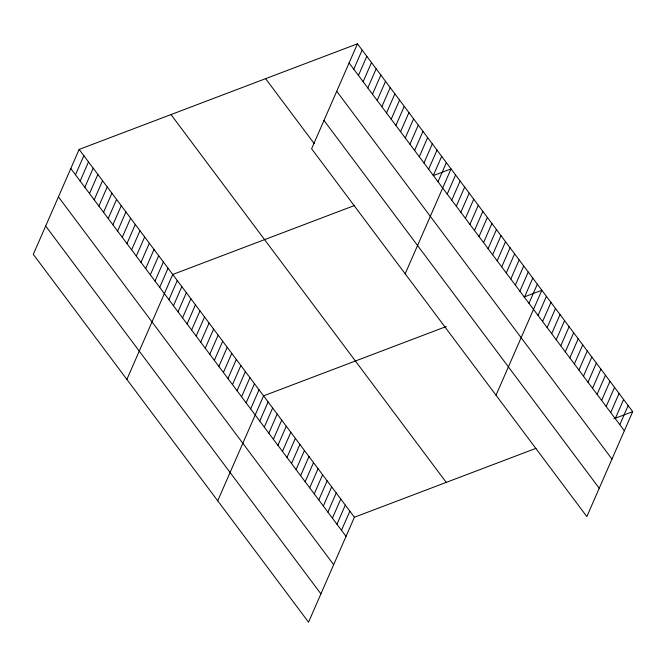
<?xml version="1.0" encoding="UTF-8"?>
<svg xmlns="http://www.w3.org/2000/svg" width="666" height="666" viewBox="0 0 666 666"><rect width="100%" height="100%" fill="white"/><g stroke="black" fill="none" stroke-linecap="round" stroke-linejoin="round"><path stroke-width="1" d="M357.459 43.814L311.605 148.759L586.846 516.583L632.7 411.638L357.459 43.814L79.154 149.417L33.3 254.362L308.541 622.186L354.395 517.241L536.03 448.318M75.474 174.792L83.833 155.669M80.153 181.052L88.511 161.921M84.832 187.304L93.19 168.173M89.51 193.556L97.869 174.425M94.189 199.808L102.547 180.677M98.868 206.06L107.226 186.938M103.546 212.312L111.905 193.19M108.225 218.565L116.583 199.442M112.904 224.817L121.262 205.694M117.582 231.069L125.941 211.946M122.269 237.329L130.619 218.198M126.948 243.581L135.298 224.45M131.627 249.833L139.977 230.702M136.305 256.085L144.664 236.954M140.984 262.337L149.342 243.215M145.663 268.589L154.021 249.467M150.341 274.842L158.699 255.719M155.02 281.094L163.378 261.971M159.698 287.354L168.057 268.223M126.881 379.429L172.735 274.475L354.37 205.553M168.923 299.675L177.273 280.544M173.46 305.744L181.818 286.613M178.005 311.813L186.355 292.682M182.542 317.882L190.901 298.751M187.088 323.951L195.446 304.82M191.625 330.02L199.983 310.889M196.17 336.089L204.529 316.958M200.707 342.158L209.066 323.027M205.253 348.226L213.611 329.096M209.79 354.295L218.148 335.165M214.335 360.364L222.694 341.233M218.873 366.433L227.231 347.302M353.779 69.189L362.137 50.067M223.418 372.502L231.776 353.371M358.458 75.441L366.816 56.319M227.963 378.571L236.313 359.44M363.137 81.693L371.495 62.571M232.501 384.64L240.859 365.509M367.815 87.954L376.173 68.823M237.046 390.709L245.396 371.578M372.494 94.206L380.852 75.075M241.583 396.778L249.941 377.647M377.172 100.458L385.531 81.327M246.129 402.847L254.479 383.716M381.851 106.71L390.209 87.579M250.666 408.916L259.024 389.785M386.53 112.962L394.888 93.831M217.715 500.807L263.561 395.862L446.17 326.565M391.208 119.214L399.567 100.091M259.748 421.054L268.107 401.931M395.887 125.466L404.245 106.344M264.294 427.122L272.652 408M268.831 433.191L277.189 414.069M400.566 131.718L408.924 112.596M273.376 439.26L281.735 420.138M405.253 137.97L413.603 118.848M277.913 445.329L286.272 426.207M409.931 144.231L418.281 125.1M282.459 451.398L290.817 432.276M414.61 150.483L422.96 131.352M286.996 457.467L295.354 438.345M419.289 156.735L427.639 137.604M291.541 463.536L299.9 444.413M423.967 162.987L432.326 143.856M296.087 469.605L304.437 450.482M428.646 169.239L437.004 150.116M300.624 475.674L308.982 456.551M433.325 175.491L441.683 156.368M305.17 481.743L313.52 462.62M438.003 181.743L446.362 162.621M309.707 487.812L318.065 468.689M405.186 273.818L451.04 168.873L433.233 175.624M314.252 493.881L322.602 474.758M447.227 194.064L455.577 174.942M318.789 499.95L327.148 480.827M451.764 200.133L460.123 181.01M323.335 506.018L331.685 486.896M456.31 206.202L464.66 187.079M327.872 512.087L336.23 492.965M460.847 212.271L469.205 193.148M332.417 518.156L340.776 499.034M465.392 218.34L473.742 199.217M336.954 524.225L345.313 505.103M469.93 224.409L478.288 205.286M341.5 530.294L349.858 511.172M474.475 230.486L482.825 211.355M479.012 236.555L487.37 217.424M483.558 242.624L491.916 223.493M488.095 248.693L496.453 229.562M492.64 254.762L500.998 235.631M497.177 260.831L505.536 241.7M501.723 266.9L510.081 247.769M506.26 272.968L514.618 253.838M510.805 279.037L519.164 259.906M515.351 285.106L523.701 265.975M519.888 291.175L528.246 272.044M524.433 297.244L532.783 278.113M528.971 303.313L537.329 284.182M496.02 395.204L541.866 290.251L524.067 297.011M538.053 315.451L546.411 296.32M542.599 321.52L550.948 302.389M547.136 327.589L555.494 308.458M551.681 333.658L560.039 314.527M556.218 339.727L564.577 320.596M560.764 345.796L569.122 326.665M565.301 351.864L573.659 332.734M569.846 357.933L578.205 338.803M574.383 364.002L582.742 344.871M578.929 370.071L587.287 350.94M583.466 376.14L591.824 357.009M588.011 382.209L596.37 363.087M592.557 388.278L600.907 369.155M597.094 394.347L605.452 375.224M601.639 400.416L609.989 381.293M606.177 406.485L614.535 387.362M610.722 412.554L619.072 393.431M615.259 418.623L623.617 399.5M619.805 424.692L628.155 405.569M613.96 418.748L632.7 411.638M349.101 62.937L624.342 430.76M336.721 91.259L611.971 459.082M323.976 120.438L599.225 488.261M265.617 78.663L314.161 143.54M170.996 114.569L446.237 482.392M79.154 149.417L354.395 517.241M70.796 168.54L346.037 536.363M58.425 196.861L333.666 564.685M45.671 226.04L320.92 593.864"/></g></svg>
